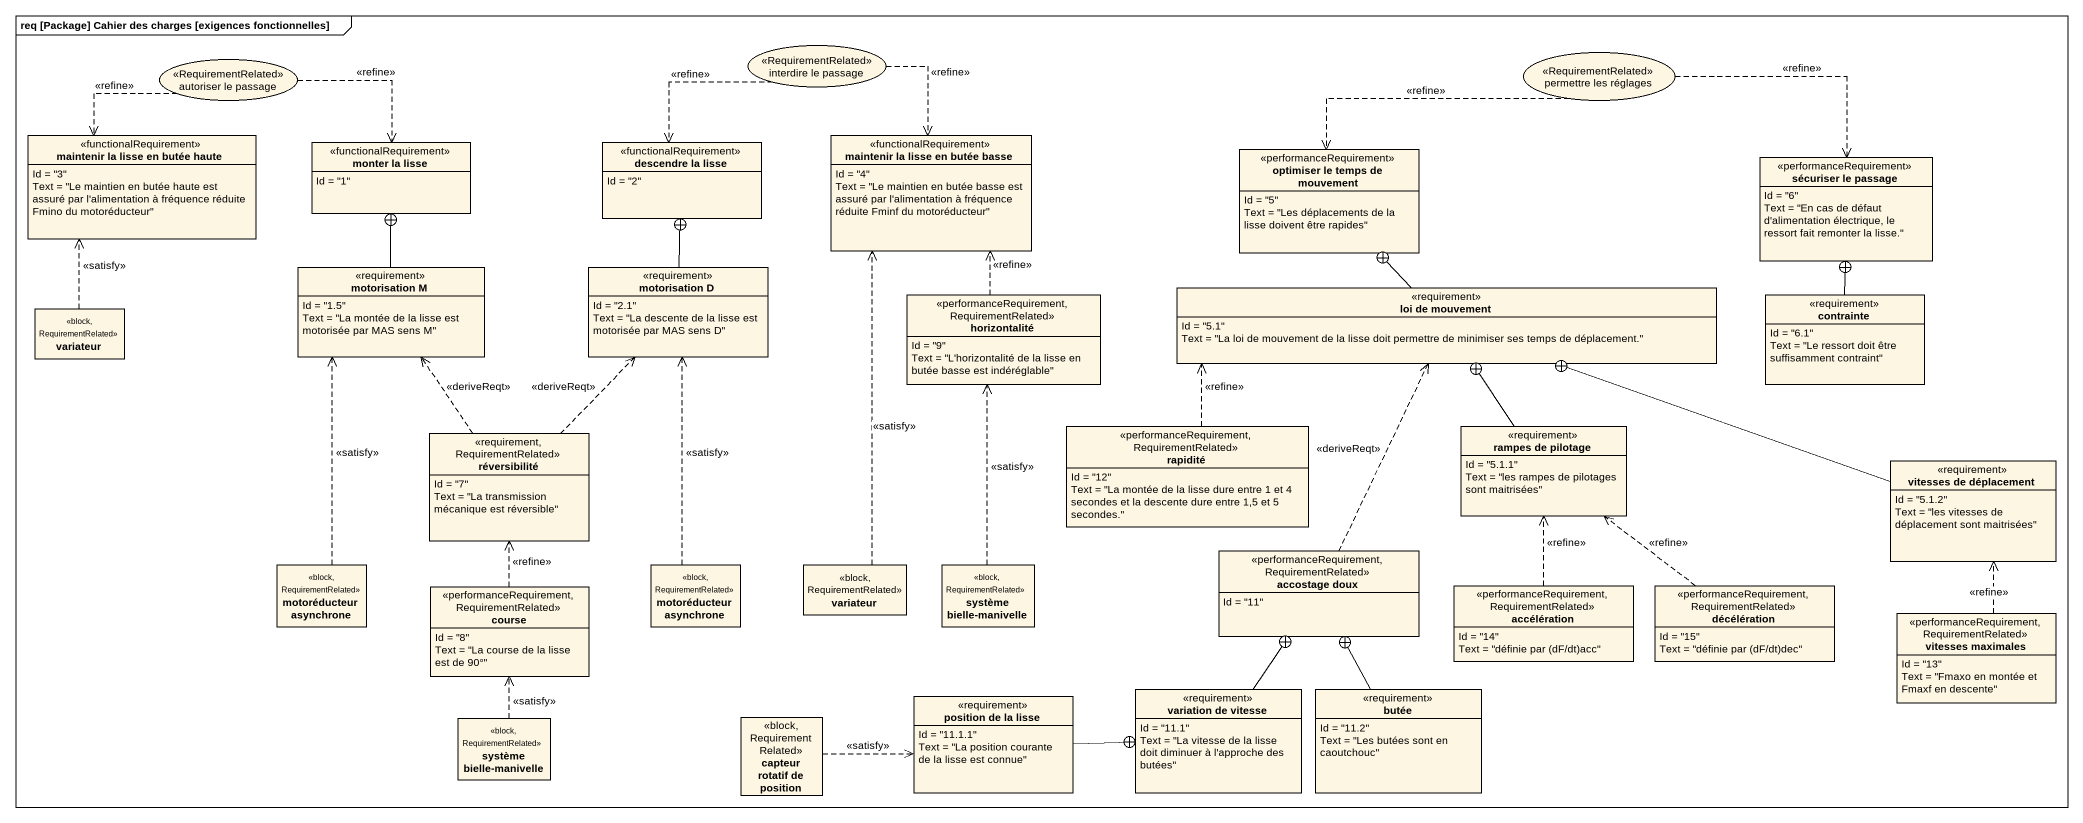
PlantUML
@startuml
mainframe req [Package] Cahier des charges [exigences fonctionnelles]
allowmixing
hide circle
hide empty members
usecase "autoriser le passage" as autoriser_le_passage <<RequirementRelated>>
usecase "interdire le passage" as interdire_le_passage <<RequirementRelated>>
usecase "permettre les réglages" as permettre_les_réglages <<RequirementRelated>>
class "maintenir la lisse en butée haute" as maintenir_la_lisse_en_butée <<functionalRequirement>> {
  Id = "3"
  Text = "Le maintien en butée haute est assuré par l'alimentation à fréquence réduite Fmino du motoréducteur"
}
class "monter la lisse" as monter_la_lisse <<functionalRequirement>> {
  Id = "1"
}
class "descendre la lisse" as descendre_la_lisse <<functionalRequirement>> {
  Id = "2"
}
class "maintenir la lisse en butée basse" as maintenir_la_lisse_en_butée_2 <<functionalRequirement>> {
  Id = "4"
  Text = "Le maintien en butée basse est assuré par l'alimentation à fréquence réduite Fminf du motoréducteur"
}
class "optimiser le temps de mouvement" as optimiser_le_temps_de <<performanceRequirement>> {
  Id = "5"
  Text = "Les déplacements de la lisse doivent être rapides"
}
class "sécuriser le passage" as sécuriser_le_passage <<performanceRequirement>> {
  Id = "6"
  Text = "En cas de défaut d'alimentation électrique, le ressort fait remonter la lisse."
}
class "motorisation M" as motorisation_M <<requirement>> {
  Id = "1.5"
  Text = "La montée de la lisse est motorisée par MAS sens M"
}
class "motorisation D" as motorisation_D <<requirement>> {
  Id = "2.1"
  Text = "La descente de la lisse est motorisée par MAS sens D"
}
class horizontalité <<performanceRequirement, RequirementRelated>> {
  Id = "9"
  Text = "L'horizontalité de la lisse en butée basse est indéréglable"
}
class "loi de mouvement" as loi_de_mouvement <<requirement>> {
  Id = "5.1"
  Text = "La loi de mouvement de la lisse doit permettre de minimiser ses temps de déplacement."
}
class contrainte <<requirement>> {
  Id = "6.1"
  Text = "Le ressort doit être suffisamment contraint"
}
class variateur <<block, RequirementRelated>>
class réversibilité <<requirement, RequirementRelated>> {
  Id = "7"
  Text = "La transmission mécanique est réversible"
}
class rapidité <<performanceRequirement, RequirementRelated>> {
  Id = "12"
  Text = "La montée de la lisse dure entre 1 et 4 secondes et la descente dure entre 1,5 et 5 secondes."
}
class "rampes de pilotage" as rampes_de_pilotage <<requirement>> {
  Id = "5.1.1"
  Text = "les rampes de pilotages sont maitrisées"
}
class "vitesses de déplacement" as vitesses_de_déplacement <<requirement>> {
  Id = "5.1.2"
  Text = "les vitesses de déplacement sont maitrisées"
}
class "motoréducteur asynchrone" as motoréducteur_asynchrone <<block, RequirementRelated>>
class "motoréducteur asynchrone" as motoréducteur_asynchrone_2 <<block, RequirementRelated>>
class "variateur" as variateur_2 <<block, RequirementRelated>>
class "système bielle-manivelle" as système_bielle_manivelle <<block, RequirementRelated>>
class "accostage doux" as accostage_doux <<performanceRequirement, RequirementRelated>> {
  Id = "11"
}
class course <<performanceRequirement, RequirementRelated>> {
  Id = "8"
  Text = "La course de la lisse est de 90°"
}
class accélération <<performanceRequirement, RequirementRelated>> {
  Id = "14"
  {field} Text = "définie par (dF/dt)acc"
}
class décélération <<performanceRequirement, RequirementRelated>> {
  Id = "15"
  {field} Text = "définie par (dF/dt)dec"
}
class "vitesses maximales" as vitesses_maximales <<performanceRequirement, RequirementRelated>> {
  Id = "13"
  Text = "Fmaxo en montée et Fmaxf en descente"
}
class "position de la lisse" as position_de_la_lisse <<requirement>> {
  Id = "11.1.1"
  Text = "La position courante de la lisse est connue"
}
class "variation de vitesse" as variation_de_vitesse <<requirement>> {
  Id = "11.1"
  Text = "La vitesse de la lisse doit diminuer à l'approche des butées"
}
class butée <<requirement>> {
  Id = "11.2"
  Text = "Les butées sont en caoutchouc"
}
class "système bielle-manivelle" as système_bielle_manivelle_2 <<block, RequirementRelated>>
class "capteur rotatif de position" as capteur_rotatif_de_position <<block, RequirementRelated>>
autoriser_le_passage ..> maintenir_la_lisse_en_butée : <<refine>>
autoriser_le_passage ..> monter_la_lisse : <<refine>>
interdire_le_passage ..> descendre_la_lisse : <<refine>>
interdire_le_passage ..> maintenir_la_lisse_en_butée_2 : <<refine>>
permettre_les_réglages .left.> optimiser_le_temps_de : <<refine>>
permettre_les_réglages .right.> sécuriser_le_passage : <<refine>>
motorisation_M -up-+ monter_la_lisse
motorisation_D -up-+ descendre_la_lisse
horizontalité .up.> maintenir_la_lisse_en_butée_2 : <<refine>>
loi_de_mouvement -up-+ optimiser_le_temps_de
contrainte -up-+ sécuriser_le_passage
variateur .up.> maintenir_la_lisse_en_butée : <<satisfy>>
réversibilité .up.> motorisation_M : <<deriveReqt>>
réversibilité .up.> motorisation_D : <<deriveReqt>>
rapidité .right.> loi_de_mouvement : <<refine>>
rampes_de_pilotage -up-+ loi_de_mouvement
vitesses_de_déplacement -left-+ loi_de_mouvement
motoréducteur_asynchrone .up.> motorisation_M : <<satisfy>>
motoréducteur_asynchrone_2 .up.> motorisation_D : <<satisfy>>
variateur_2 .up.> maintenir_la_lisse_en_butée_2 : <<satisfy>>
système_bielle_manivelle .up.> horizontalité : <<satisfy>>
accostage_doux .up.> loi_de_mouvement : <<deriveReqt>>
course .up.> réversibilité : <<refine>>
accélération .up.> rampes_de_pilotage : <<refine>>
décélération .up.> rampes_de_pilotage : <<refine>>
vitesses_maximales .up.> vitesses_de_déplacement : <<refine>>
position_de_la_lisse -right-+ variation_de_vitesse
variation_de_vitesse -up-+ accostage_doux
butée -up-+ accostage_doux
système_bielle_manivelle_2 .up.> course : <<satisfy>>
capteur_rotatif_de_position .right.> position_de_la_lisse : <<satisfy>>
@enduml
